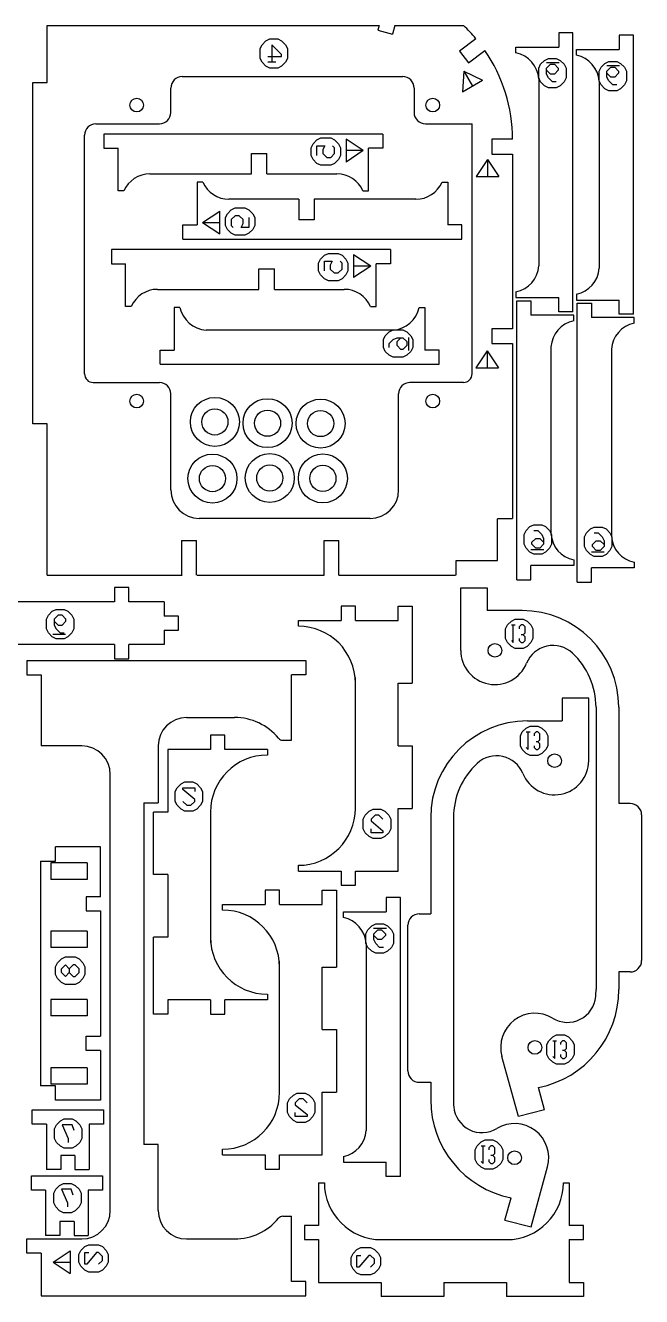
# Model space of a CAD drawing. Units: millimetres on the paper. Extents: x -208 to 66, y -148 to 76.
# Drawn here: x -42.1 to 66.1, y -147.6 to 75.7 of the extents above; entities that cross this region are included whole.
import ezdxf

# ---------------------------------------------------------------- set-up
doc = ezdxf.new("R2010")
doc.units = ezdxf.units.MM
doc.layers.add('1-3_1-3ﾚｲﾔ', color=3, linetype='Continuous', lineweight=25)
doc.layers.add('1-D', color=5, linetype='Continuous', lineweight=25)

msp = doc.modelspace()

# ---------------------------------------------------------------- linework, layer by layer
at = {"layer": '1-3_1-3ﾚｲﾔ'}
for p, q in [((19.805, 74.883), (22.408, 74.168)), ((22.828, 75.696), (22.408, 74.168)), ((22.828, 75.696), (34.851, 75.696)), ((54.084, 74.373), (51.584, 74.373)), ((51.584, 74.373), (51.584, 71.873)), ((54.084, 25.373), (54.084, 74.373)), ((64.703, 73.959), (62.203, 73.959)), ((62.203, 73.959), (62.203, 71.459)), ((64.703, 24.959), (64.703, 73.959)), ((37.047, 73.363), (34.181, 71.178)), ((44.084, 70.873), (44.084, 71.873)), ((44.084, 71.873), (51.584, 71.873)), ((54.703, 70.459), (54.703, 71.459)), ((54.703, 71.459), (62.203, 71.459)), ((34.181, 71.178), (35.757, 69.11)), ((35.757, 69.11), (38.619, 71.293)), ((-14.535, 66.696), (24.186, 66.696)), ((48.084, 66.291), (48.084, 33.456)), ((58.703, 65.877), (58.703, 33.042)), ((-16.535, 60.418), (-16.535, 64.696)), ((26.186, 64.696), (26.186, 60.418)), ((-29.689, 58.418), (-18.535, 58.418)), ((28.186, 58.418), (36.361, 58.418)), ((36.361, 14.474), (36.361, 58.418)), ((-31.689, 14.474), (-31.689, 56.418)), ((20.708, 56.615), (-28.292, 56.615)), ((-28.292, 56.615), (-28.292, 54.115)), ((20.708, 56.615), (20.708, 54.115)), ((-28.292, 54.115), (-25.792, 54.115)), ((-25.792, 46.615), (-25.792, 54.115)), ((20.708, 54.115), (18.208, 54.115)), ((18.208, 46.615), (18.208, 54.115)), ((39.865, 55.696), (39.865, 53.096)), ((43.465, 55.696), (39.865, 55.696)), ((-2.363, 53.215), (0.337, 53.215)), ((0.337, 49.615), (0.337, 53.215)), ((39.865, 53.096), (43.465, 53.096)), ((43.465, 53.096), (43.465, 22.396)), ((0.337, 49.615), (12.625, 49.615)), ((-10.906, 48.159), (-11.906, 48.159)), ((-11.906, 48.159), (-11.906, 40.659)), ((31.094, 48.159), (32.094, 48.159)), ((32.094, 48.159), (32.094, 40.659)), ((-24.792, 46.615), (-25.792, 46.615)), ((5.965, 45.159), (-6.323, 45.159)), ((5.965, 45.159), (5.965, 41.559)), ((17.208, 46.615), (18.208, 46.615)), ((-14.406, 38.159), (-14.406, 40.659)), ((-14.406, 40.659), (-11.906, 40.659)), ((8.665, 41.559), (5.965, 41.559)), ((34.594, 40.659), (32.094, 40.659)), ((34.594, 38.159), (34.594, 40.659)), ((-14.406, 38.159), (34.594, 38.159)), ((22.016, 36.335), (-26.984, 36.335)), ((-26.984, 36.335), (-26.984, 33.835)), ((22.016, 36.335), (22.016, 33.835)), ((-26.984, 33.835), (-24.484, 33.835)), ((-24.484, 26.335), (-24.484, 33.835)), ((22.016, 33.835), (19.516, 33.835)), ((19.516, 26.335), (19.516, 33.835)), ((-1.055, 32.935), (1.645, 32.935)), ((1.645, 29.335), (1.645, 32.935)), ((1.645, 29.335), (13.933, 29.335)), ((44.084, 28.873), (44.084, 27.873)), ((44.084, 27.873), (51.584, 27.873)), ((44.218, -21.701), (44.218, 27.299)), ((44.218, 27.299), (46.718, 27.299)), ((46.718, 27.299), (46.718, 24.799)), ((51.584, 25.373), (51.584, 27.873)), ((54.703, 28.459), (54.703, 27.459)), ((54.703, 27.459), (62.203, 27.459)), ((54.836, -22.115), (54.836, 26.885)), ((54.836, 26.885), (57.336, 26.885)), ((57.336, 26.885), (57.336, 24.385)), ((62.203, 24.959), (62.203, 27.459)), ((-23.484, 26.335), (-24.484, 26.335)), ((-14.927, 26.172), (-15.927, 26.172)), ((-15.927, 26.172), (-15.927, 18.672)), ((18.516, 26.335), (19.516, 26.335)), ((27.073, 26.172), (28.073, 26.172)), ((28.073, 26.172), (28.073, 18.672)), ((54.218, 24.799), (46.718, 24.799)), ((54.084, 25.373), (51.584, 25.373)), ((54.218, 23.799), (54.218, 24.799)), ((64.703, 24.959), (62.203, 24.959)), ((39.865, 22.396), (39.865, 19.796)), ((43.465, 22.396), (39.865, 22.396)), ((64.836, 24.385), (57.336, 24.385)), ((64.836, 23.385), (64.836, 24.385)), ((22.491, 22.172), (-10.344, 22.172)), ((-18.427, 16.172), (-18.427, 18.672)), ((-18.427, 18.672), (-15.927, 18.672)), ((30.573, 18.672), (28.073, 18.672)), ((30.573, 16.172), (30.573, 18.672)), ((50.218, 19.217), (50.218, -13.618)), ((60.836, 18.803), (60.836, -14.032)), ((-18.427, 16.172), (30.573, 16.172)), ((-30.189, 12.974), (-18.535, 12.974)), ((34.861, 12.974), (25.465, 12.974)), ((-16.535, -5.904), (-16.535, 10.974)), ((23.465, -5.904), (23.465, 10.974)), ((-38.285, -20.904), (-38.285, 5.696)), ((18.465, -10.904), (-11.535, -10.904)), ((43.465, -11.004), (40.865, -11.004)), ((-14.635, -14.804), (-14.635, -20.904)), ((-14.635, -14.804), (-12.035, -14.804)), ((-12.035, -20.904), (-12.035, -14.804)), ((12.965, -20.904), (12.965, -14.804)), ((33.565, -20.904), (33.565, -18.304)), ((46.718, -21.701), (46.718, -19.201)), ((54.218, -19.201), (46.718, -19.201)), ((54.218, -18.201), (54.218, -19.201)), ((57.336, -22.115), (57.336, -19.615)), ((64.836, -19.615), (57.336, -19.615)), ((64.836, -18.615), (64.836, -19.615)), ((-38.285, -20.904), (-14.535, -20.904)), ((-11.935, -20.904), (10.365, -20.904)), ((12.965, -20.904), (33.465, -20.904)), ((44.218, -21.701), (46.718, -21.701)), ((54.836, -22.115), (57.336, -22.115)), ((-23.94, -25.552), (-23.94, -23.052)), ((-26.44, -25.552), (-48.44, -25.552)), ((-17.69, -25.552), (-23.94, -25.552)), ((-17.69, -25.552), (-17.69, -28.052)), ((23.373, -26.348), (25.873, -26.348)), ((23.373, -28.848), (23.373, -26.348)), ((25.873, -26.348), (25.873, -39.848)), ((5.873, -29.848), (5.873, -28.848)), ((5.873, -28.848), (13.373, -28.848)), ((15.873, -28.848), (23.373, -28.848)), ((45.139, -27.087), (39.039, -27.087)), ((-17.69, -30.552), (-17.69, -33.052)), ((-26.44, -33.052), (-48.44, -33.052)), ((-17.69, -33.052), (-23.94, -33.052)), ((-41.838, -35.885), (7.162, -35.885)), ((-41.838, -35.885), (-41.838, -38.385)), ((4.662, -49.885), (4.662, -38.385)), ((15.873, -61.848), (15.873, -38.848)), ((23.373, -39.848), (25.873, -39.848)), ((23.373, -50.848), (23.373, -39.848)), ((58.139, -44.087), (58.139, -93.687)), ((62.139, -44.087), (62.139, -60.987)), ((-13.767, -45.885), (-5.338, -45.885)), ((46.103, -46.466), (52.203, -46.466)), ((-9.572, -48.984), (-9.572, -51.484)), ((-32.167, -50.885), (-39.338, -50.885)), ((-18.767, -50.885), (-18.767, -60.885)), ((3.148, -49.885), (4.662, -49.885)), ((23.373, -50.848), (25.873, -50.848)), ((25.873, -50.848), (25.873, -61.848)), ((-9.572, -51.484), (-17.072, -51.484)), ((-17.072, -51.484), (-17.072, -62.484)), ((0.428, -51.484), (-7.072, -51.484)), ((0.428, -51.484), (0.428, -52.484)), ((-27.167, -132.485), (-27.167, -55.885)), ((-21.267, -60.885), (-21.267, -120.885)), ((-21.267, -60.885), (-18.767, -60.885)), ((-17.072, -62.484), (-19.572, -62.484)), ((-19.572, -73.484), (-19.572, -62.484)), ((-9.572, -62.484), (-9.572, -85.484)), ((23.373, -61.848), (25.873, -61.848)), ((23.373, -72.848), (23.373, -61.848)), ((64.139, -60.987), (62.139, -60.987)), ((29.103, -63.466), (29.103, -80.366)), ((33.103, -63.466), (33.103, -113.066)), ((66.139, -62.987), (66.139, -88.587)), ((-28.916, -68.611), (-36.816, -68.611)), ((-28.916, -77.361), (-28.916, -68.611)), ((-39.416, -71.111), (-39.416, -110.611)), ((-37.616, -71.411), (-37.616, -74.311)), ((-31.216, -71.411), (-37.616, -71.411)), ((-31.216, -71.411), (-31.216, -74.311)), ((-17.072, -73.484), (-19.572, -73.484)), ((-17.072, -73.484), (-17.072, -84.484)), ((5.873, -72.848), (5.873, -71.848)), ((5.873, -72.848), (13.373, -72.848)), ((15.873, -75.348), (15.873, -72.848)), ((15.873, -72.848), (23.373, -72.848)), ((-31.216, -74.311), (-37.616, -74.311)), ((-31.416, -77.361), (-31.416, -79.861)), ((-28.916, -77.361), (-31.416, -77.361)), ((10.056, -76.209), (12.556, -76.209)), ((10.056, -78.709), (10.056, -76.209)), ((12.556, -76.209), (12.556, -89.709)), ((23.779, -77.511), (21.279, -77.511)), ((21.279, -77.511), (21.279, -80.011)), ((23.779, -126.511), (23.779, -77.511)), ((-31.416, -79.861), (-28.916, -79.861)), ((-28.916, -79.861), (-28.916, -101.861)), ((-7.444, -79.709), (-7.444, -78.709)), ((-7.444, -78.709), (0.056, -78.709)), ((2.556, -78.709), (10.056, -78.709)), ((13.779, -81.011), (13.779, -80.011)), ((13.779, -80.011), (21.279, -80.011)), ((27.103, -80.366), (29.103, -80.366)), ((25.103, -107.966), (25.103, -82.366)), ((-31.216, -83.411), (-31.216, -86.311)), ((-17.072, -84.484), (-19.572, -84.484)), ((-19.572, -97.984), (-19.572, -84.484)), ((-31.216, -86.311), (-37.616, -86.311)), ((17.779, -85.594), (17.779, -118.429)), ((2.556, -111.709), (2.556, -88.709)), ((10.056, -89.709), (12.556, -89.709)), ((10.056, -100.709), (10.056, -89.709)), ((-31.216, -95.411), (-31.216, -98.311)), ((-9.572, -95.484), (-17.072, -95.484)), ((-17.072, -95.484), (-17.072, -97.984)), ((0.428, -95.484), (-7.072, -95.484)), ((0.428, -94.484), (0.428, -95.484)), ((-17.072, -97.984), (-19.572, -97.984)), ((-31.216, -98.311), (-37.616, -98.311)), ((-31.416, -104.361), (-31.416, -101.861)), ((-31.416, -101.861), (-28.916, -101.861)), ((10.056, -100.709), (12.556, -100.709)), ((12.556, -100.709), (12.556, -111.709)), ((-28.916, -104.361), (-31.416, -104.361)), ((-28.916, -104.361), (-28.916, -113.111)), ((-31.216, -107.411), (-31.216, -110.311)), ((-36.816, -110.611), (-39.416, -110.611)), ((-31.216, -110.311), (-37.616, -110.311)), ((-36.816, -113.111), (-36.816, -110.611)), ((49.094, -114.775), (48.025, -110.877)), ((-28.916, -113.111), (-36.816, -113.111)), ((10.056, -111.709), (12.556, -111.709)), ((10.056, -122.709), (10.056, -111.709)), ((-38.376, -117.304), (-38.376, -125.304)), ((-18.767, -120.885), (-21.267, -120.885)), ((-18.767, -132.485), (-18.767, -120.885)), ((-7.444, -122.709), (-7.444, -121.709)), ((-7.444, -122.709), (0.056, -122.709)), ((2.556, -125.209), (2.556, -122.709)), ((2.556, -122.709), (10.056, -122.709)), ((13.779, -123.011), (13.779, -124.011)), ((13.779, -124.011), (21.279, -124.011)), ((21.279, -126.511), (21.279, -124.011)), ((23.779, -126.511), (21.279, -126.511)), ((-38.528, -128.9), (-38.528, -136.9)), ((9.425, -127.605), (10.425, -127.605)), ((9.425, -127.605), (9.425, -135.105)), ((52.425, -127.605), (53.425, -127.605)), ((53.425, -127.605), (53.425, -135.105)), ((42.148, -134.155), (43.217, -130.257)), ((3.148, -133.485), (4.662, -133.485)), ((4.662, -144.985), (4.662, -133.485)), ((-41.838, -137.485), (-32.167, -137.485)), ((-41.838, -139.985), (-41.838, -137.485)), ((-13.767, -137.485), (-5.338, -137.485)), ((6.925, -137.605), (9.425, -137.605)), ((9.425, -137.605), (9.425, -145.105)), ((20.425, -137.605), (43.425, -137.605)), ((53.425, -137.605), (53.425, -145.105)), ((-39.338, -139.985), (-41.838, -139.985)), ((-39.338, -139.985), (-39.338, -147.485)), ((7.162, -144.985), (4.662, -144.985)), ((9.425, -145.105), (20.425, -145.105)), ((20.425, -145.105), (20.425, -147.605)), ((31.425, -145.105), (31.425, -147.605)), ((31.425, -145.105), (42.425, -145.105)), ((42.425, -145.105), (42.425, -147.605)), ((53.425, -145.105), (55.925, -145.105)), ((55.925, -145.105), (55.925, -147.605)), ((31.425, -147.605), (20.425, -147.605)), ((55.925, -147.605), (42.425, -147.605))]:
    msp.add_line(p, q, dxfattribs=at)
for points in [[(-38.285, 5.696), (-40.785, 5.696), (-40.785, 65.696), (-38.285, 65.696), (-38.285, 75.696)], [(-38.285, 75.696), (20.028, 75.696), (19.805, 74.883)], [(-20.21, 49.615), (-2.363, 49.615), (-2.363, 53.215)], [(26.512, 45.159), (8.665, 45.159), (8.665, 41.559)], [(-18.901, 29.335), (-1.055, 29.335), (-1.055, 32.935)], [(39.865, 19.796), (43.465, 19.796), (43.465, -10.904)], [(33.565, -18.304), (40.865, -18.304), (40.865, -11.004)], [(10.365, -20.904), (10.365, -14.804), (12.965, -14.804)], [(-23.94, -23.052), (-26.44, -23.052), (-26.44, -25.552)], [(34.389, -34.087), (34.389, -23.087), (39.039, -23.087), (39.039, -27.087)], [(15.873, -28.848), (15.873, -26.348), (13.373, -26.348), (13.373, -28.848)], [(-17.69, -30.552), (-15.19, -30.552), (-15.19, -28.052), (-17.69, -28.052)], [(-26.44, -33.052), (-26.44, -35.552), (-23.94, -35.552), (-23.94, -33.052)], [(7.162, -35.885), (7.162, -38.385), (4.662, -38.385)], [(-41.838, -38.385), (-39.338, -38.385), (-39.338, -50.885)], [(56.853, -53.466), (56.853, -42.466), (52.203, -42.466), (52.203, -46.466)], [(-7.072, -51.484), (-7.072, -48.984), (-9.572, -48.984)], [(-39.416, -71.111), (-36.816, -71.111), (-36.816, -68.611)], [(13.373, -72.848), (13.373, -75.348), (15.873, -75.348)], [(2.556, -78.709), (2.556, -76.209), (0.056, -76.209), (0.056, -78.709)], [(-31.216, -83.411), (-37.616, -83.411), (-37.616, -86.311)], [(64.139, -90.587), (62.139, -90.587), (62.139, -93.687)], [(-31.216, -95.411), (-37.616, -95.411), (-37.616, -98.311)], [(-9.572, -95.484), (-9.572, -97.984), (-7.072, -97.984), (-7.072, -95.484)], [(49.094, -114.775), (44.504, -115.958), (41.613, -105.425)], [(-31.216, -107.411), (-37.616, -107.411), (-37.616, -110.311)], [(27.103, -109.966), (29.103, -109.966), (29.103, -113.066)], [(-40.876, -114.804), (-28.376, -114.804), (-28.376, -117.304), (-30.876, -117.304), (-30.876, -125.304)], [(-38.376, -117.304), (-40.876, -117.304), (-40.876, -114.804)], [(-33.376, -122.804), (-35.876, -122.804), (-35.876, -125.304), (-38.376, -125.304)], [(-33.376, -122.804), (-33.376, -125.304), (-30.876, -125.304)], [(0.056, -122.709), (0.056, -125.209), (2.556, -125.209)], [(42.148, -134.155), (46.738, -135.338), (49.629, -124.805)], [(-41.028, -126.4), (-28.528, -126.4), (-28.528, -128.9), (-31.028, -128.9), (-31.028, -136.9)], [(-38.528, -128.9), (-41.028, -128.9), (-41.028, -126.4)], [(-33.528, -134.4), (-36.028, -134.4), (-36.028, -136.9), (-38.528, -136.9)], [(-33.528, -134.4), (-33.528, -136.9), (-31.028, -136.9)], [(9.425, -135.105), (6.925, -135.105), (6.925, -137.605)], [(53.425, -137.605), (55.925, -137.605), (55.925, -135.105), (53.425, -135.105)], [(-39.338, -147.485), (7.162, -147.485), (7.162, -144.985)]]:
    msp.add_lwpolyline(points, dxfattribs=at)
for centre, radius in [((-22.535, 61.696), 1.2), ((29.465, 61.696), 1.2), ((-22.535, 9.696), 1.2), ((-8.801, 6.042), 4.3), ((0.446, 5.823), 4.3), ((9.768, 5.757), 4.3), ((29.465, 9.696), 1.2), ((-8.801, 6.042), 2.3), ((0.446, 5.823), 2.3), ((9.768, 5.757), 2.3), ((-9.224, -3.912), 4.3), ((0.845, -3.807), 4.3), ((10.167, -3.873), 4.3), ((-9.224, -3.912), 2.3), ((0.845, -3.807), 2.3), ((10.167, -3.873), 2.3), ((40.389, -34.087), 1.2), ((50.853, -53.466), 1.2), ((47.399, -103.837), 1.2), ((43.843, -123.217), 1.2)]:
    msp.add_circle(centre, radius, dxfattribs=at)
for centre, radius, start, end in [((15.939, 55.696), 27.526, 39.92951, 46.60103), ((15.939, 55.696), 27.526, 0, 34.51554), ((43.084, 65.974), 5, 3.62089, 78.46304), ((53.703, 65.56), 5, 3.62089, 78.46304), ((-14.535, 64.696), 2, 90, 180), ((24.186, 64.696), 2, 0, 90), ((-18.535, 60.418), 2, 270, 0), ((28.186, 60.418), 2, 180, 270), ((-29.689, 56.418), 2, 90, 180), ((-20.21, 44.615), 5, 90, 156.42182), ((12.625, 44.615), 5, 23.57818, 90), ((-6.323, 50.159), 5, 203.57818, 270), ((26.512, 50.159), 5, 270, 336.42182), ((43.084, 33.772), 5, 281.53696, 356.37911), ((53.703, 33.358), 5, 281.53696, 356.37911), ((-18.901, 24.335), 5, 90, 156.42182), ((13.933, 24.335), 5, 23.57818, 90), ((-10.028, 27.172), 5, 191.53696, 266.37911), ((22.174, 27.172), 5, 273.62089, 348.46304), ((55.218, 18.9), 5, 101.53696, 176.37911), ((65.836, 18.486), 5, 101.53696, 176.37911), ((-30.189, 14.474), 1.5, 180, 270), ((34.861, 14.474), 1.5, 270, 0), ((-18.535, 10.974), 2, 0, 90), ((25.465, 10.974), 2, 90, 180), ((-11.535, -5.904), 5, 180, 270), ((18.465, -5.904), 5, 270, 0), ((55.218, -13.302), 5, 183.62089, 258.46304), ((65.836, -13.716), 5, 183.62089, 258.46304), ((45.139, -44.087), 17, 0, 90), ((5.873, -39.848), 10, 0, 90), ((50.582, -38.223), 5, 47.13148, 157.91013), ((40.389, -34.087), 6, 180, 337.91013), ((45.139, -44.087), 13, 0, 47.13148), ((-13.767, -50.885), 5, 90, 180), ((-5.338, -55.885), 10, 39.5212, 90), ((46.103, -63.466), 17, 90, 180), ((-32.167, -55.885), 5, 0, 90), ((3.148, -48.885), 1, 219.5212, 270), ((0.428, -62.484), 10, 90, 180), ((40.66, -57.603), 5, 22.08987, 132.86852), ((50.853, -53.466), 6, 202.08987, 0), ((46.103, -63.466), 13, 132.86852, 180), ((5.873, -61.848), 10, 270, 0), ((64.139, -62.987), 2, 0, 90), ((-7.444, -89.709), 10, 0, 90), ((27.103, -82.366), 2, 90, 180), ((12.779, -85.91), 5, 3.62089, 78.46304), ((0.428, -84.484), 10, 180, 270), ((64.139, -88.587), 2, 270, 0), ((44.613, -93.687), 17.526, 281.22382, 0), ((44.613, -93.687), 13.526, 354.97273, 0), ((53.106, -94.434), 5, 238.74463, 354.97273), ((47.399, -103.837), 6, 58.74463, 195.34657), ((27.103, -107.966), 2, 180, 270), ((-7.444, -111.709), 10, 270, 0), ((46.629, -113.066), 17.526, 180, 258.77618), ((46.629, -113.066), 13.526, 180, 185.02727), ((38.135, -113.814), 5, 185.02727, 301.25537), ((43.843, -123.217), 6, 344.65343, 121.25537), ((12.779, -118.112), 5, 281.53696, 356.37911), ((20.425, -127.605), 10, 180, 270), ((42.425, -127.605), 10, 270, 0), ((-32.167, -132.485), 5, 270, 0), ((-13.767, -132.485), 5, 180, 270), ((-5.338, -127.485), 10, 270, 320.4788), ((3.148, -134.485), 1, 90, 140.4788)]:
    msp.add_arc(centre, radius, start, end, dxfattribs=at)
at = {"layer": '1-D'}
for p, q in [((48.416, 68.873), (49.103, 69.561)), ((49.103, 69.561), (49.791, 69.905)), ((49.791, 69.905), (51.166, 69.905)), ((51.166, 69.905), (51.853, 69.561)), ((51.853, 69.561), (52.541, 68.873)), ((59.703, 69.028), (60.39, 69.372)), ((60.39, 69.372), (61.765, 69.372)), ((61.765, 69.372), (62.453, 69.028)), ((1.884, 69.22), (0.509, 69.22)), ((34.946, 67.649), (34.714, 64.051)), ((34.946, 67.649), (38.179, 66.051)), ((34.946, 67.649), (36.446, 65.051)), ((48.072, 68.186), (48.416, 68.873)), ((48.072, 66.467), (48.072, 68.186)), ((49.414, 69.178), (51.671, 69.178)), ((49.447, 68.186), (50.135, 68.873)), ((49.447, 67.155), (49.447, 68.186)), ((50.135, 67.155), (49.447, 67.842)), ((49.791, 66.467), (49.447, 67.155)), ((50.135, 68.873), (50.822, 68.873)), ((50.822, 67.155), (50.135, 67.155)), ((50.822, 68.873), (51.51, 68.186)), ((51.51, 67.842), (50.822, 67.155)), ((51.51, 68.186), (51.51, 67.842)), ((52.541, 68.873), (52.885, 68.186)), ((52.885, 68.186), (52.885, 66.467)), ((58.672, 67.653), (59.015, 68.341)), ((58.672, 65.934), (58.672, 67.653)), ((59.015, 68.341), (59.703, 69.028)), ((60.014, 68.645), (62.271, 68.645)), ((60.047, 67.653), (60.734, 68.341)), ((60.047, 66.622), (60.047, 67.653)), ((60.734, 66.622), (60.047, 67.309)), ((60.734, 68.341), (61.422, 68.341)), ((61.422, 68.341), (62.109, 67.653)), ((62.109, 67.309), (61.422, 66.622)), ((62.109, 67.653), (62.109, 67.309)), ((62.453, 69.028), (63.14, 68.341)), ((63.14, 68.341), (63.484, 67.653)), ((63.484, 67.653), (63.484, 65.934)), ((34.714, 64.051), (38.179, 66.051)), ((48.416, 65.78), (48.072, 66.467)), ((49.103, 65.092), (48.416, 65.78)), ((49.791, 64.748), (49.103, 65.092)), ((50.478, 65.78), (49.791, 66.467)), ((51.166, 65.78), (50.478, 65.78)), ((51.853, 65.092), (51.166, 64.748)), ((52.541, 65.78), (51.853, 65.092)), ((52.885, 66.467), (52.541, 65.78)), ((59.015, 65.247), (58.672, 65.934)), ((59.703, 64.559), (59.015, 65.247)), ((60.39, 65.934), (60.047, 66.622)), ((61.078, 65.247), (60.39, 65.934)), ((61.422, 66.622), (60.734, 66.622)), ((61.765, 65.247), (61.078, 65.247)), ((63.14, 65.247), (62.453, 64.559)), ((63.484, 65.934), (63.14, 65.247)), ((51.166, 64.748), (49.791, 64.748)), ((60.39, 64.216), (59.703, 64.559)), ((61.765, 64.216), (60.39, 64.216)), ((62.453, 64.559), (61.765, 64.216)), ((9.131, 55.593), (9.818, 55.937)), ((9.818, 55.937), (11.537, 55.937)), ((11.537, 55.937), (12.224, 55.593)), ((8.099, 54.218), (8.443, 54.906)), ((8.099, 52.843), (8.099, 54.218)), ((8.443, 54.906), (9.131, 55.593)), ((9.131, 54.562), (10.506, 54.562)), ((9.131, 52.843), (9.131, 54.562)), ((10.506, 54.562), (10.162, 53.875)), ((10.162, 53.875), (10.162, 53.187)), ((12.224, 54.218), (11.881, 54.562)), ((12.224, 55.593), (12.912, 54.906)), ((12.224, 53.187), (12.224, 54.218)), ((12.912, 54.906), (13.256, 54.218)), ((13.256, 54.218), (13.256, 52.843)), ((14.254, 55.697), (14.254, 51.697)), ((17.254, 53.697), (14.254, 55.697)), ((17.254, 53.697), (14.254, 51.697)), ((17.254, 53.697), (14.254, 53.697)), ((8.443, 52.156), (8.099, 52.843)), ((9.131, 51.468), (8.443, 52.156)), ((9.818, 51.125), (9.131, 51.468)), ((10.162, 53.187), (10.849, 52.5)), ((10.849, 52.5), (11.537, 52.5)), ((11.537, 52.5), (12.224, 53.187)), ((12.224, 51.468), (11.537, 51.125)), ((12.912, 52.156), (12.224, 51.468)), ((13.256, 52.843), (12.912, 52.156)), ((39.09, 52.15), (37.09, 49.15)), ((39.09, 52.15), (41.09, 49.15)), ((39.09, 52.15), (39.09, 49.15)), ((11.537, 51.125), (9.818, 51.125)), ((37.09, 49.15), (41.09, 49.15)), ((-10.951, 41.077), (-7.951, 43.077)), ((-7.951, 39.077), (-7.951, 43.077)), ((-6.954, 41.931), (-6.61, 42.618)), ((-6.61, 42.618), (-5.922, 43.306)), ((-5.922, 43.306), (-5.235, 43.649)), ((-5.235, 43.649), (-3.516, 43.649)), ((-3.516, 43.649), (-2.829, 43.306)), ((-2.829, 43.306), (-2.141, 42.618)), ((-2.141, 42.618), (-1.797, 41.931)), ((-10.951, 41.077), (-7.951, 39.077)), ((-10.951, 41.077), (-7.951, 41.077)), ((-6.954, 40.556), (-6.954, 41.931)), ((-6.61, 39.868), (-6.954, 40.556)), ((-5.235, 42.274), (-5.922, 41.587)), ((-5.922, 41.587), (-5.922, 40.556)), ((-5.922, 40.556), (-5.579, 40.212)), ((-4.547, 42.274), (-5.235, 42.274)), ((-3.86, 41.587), (-4.547, 42.274)), ((-4.204, 40.212), (-3.86, 40.899)), ((-2.829, 40.212), (-4.204, 40.212)), ((-3.86, 40.899), (-3.86, 41.587)), ((-2.829, 41.931), (-2.829, 40.212)), ((-1.797, 40.556), (-2.141, 39.868)), ((-1.797, 41.931), (-1.797, 40.556)), ((-5.922, 39.181), (-6.61, 39.868)), ((-5.235, 38.837), (-5.922, 39.181)), ((-3.516, 38.837), (-5.235, 38.837)), ((-2.829, 39.181), (-3.516, 38.837)), ((-2.141, 39.868), (-2.829, 39.181)), ((9.408, 33.939), (9.752, 34.626)), ((9.408, 32.564), (9.408, 33.939)), ((9.752, 34.626), (10.439, 35.314)), ((10.439, 35.314), (11.127, 35.657)), ((10.439, 34.282), (11.814, 34.282)), ((10.439, 32.564), (10.439, 34.282)), ((11.127, 35.657), (12.845, 35.657)), ((11.814, 34.282), (11.47, 33.595)), ((11.47, 33.595), (11.47, 32.907)), ((12.845, 35.657), (13.533, 35.314)), ((13.533, 33.939), (13.189, 34.282)), ((13.533, 35.314), (14.22, 34.626)), ((13.533, 32.907), (13.533, 33.939)), ((14.22, 34.626), (14.564, 33.939)), ((14.564, 33.939), (14.564, 32.564)), ((15.562, 35.418), (15.562, 31.418)), ((18.562, 33.418), (15.562, 35.418)), ((9.752, 31.876), (9.408, 32.564)), ((10.439, 31.189), (9.752, 31.876)), ((11.47, 32.907), (12.158, 32.22)), ((12.158, 32.22), (12.845, 32.22)), ((12.845, 32.22), (13.533, 32.907)), ((14.22, 31.876), (13.533, 31.189)), ((14.564, 32.564), (14.22, 31.876)), ((18.562, 33.418), (15.562, 31.418)), ((18.562, 33.418), (15.562, 33.418)), ((11.127, 30.845), (10.439, 31.189)), ((12.845, 30.845), (11.127, 30.845)), ((13.533, 31.189), (12.845, 30.845)), ((20.789, 20.5), (21.132, 21.187)), ((20.789, 19.125), (20.789, 20.5)), ((21.132, 21.187), (21.82, 21.875)), ((21.82, 21.875), (22.507, 22.218)), ((21.82, 19.812), (22.507, 20.5)), ((22.507, 22.218), (24.226, 22.218)), ((22.507, 20.5), (23.195, 20.843)), ((23.195, 20.156), (23.882, 20.843)), ((23.195, 20.843), (24.226, 20.843)), ((23.195, 19.468), (23.195, 20.156)), ((24.226, 22.218), (24.914, 21.875)), ((24.226, 20.843), (24.914, 20.156)), ((24.914, 21.875), (25.601, 21.187)), ((24.914, 20.156), (24.914, 19.468)), ((25.218, 20.876), (25.218, 18.619)), ((25.601, 21.187), (25.945, 20.5)), ((25.945, 20.5), (25.945, 19.125)), ((21.132, 18.437), (20.789, 19.125)), ((21.82, 17.75), (21.132, 18.437)), ((21.82, 19.125), (21.82, 19.812)), ((23.882, 18.781), (23.195, 19.468)), ((24.226, 18.781), (23.882, 18.781)), ((24.914, 19.468), (24.226, 18.781)), ((25.601, 18.437), (24.914, 17.75)), ((25.945, 19.125), (25.601, 18.437)), ((39.005, 18.56), (37.005, 15.56)), ((39.005, 18.56), (41.005, 15.56)), ((39.005, 18.56), (39.005, 15.56)), ((22.507, 17.406), (21.82, 17.75)), ((24.226, 17.406), (22.507, 17.406)), ((24.914, 17.75), (24.226, 17.406)), ((37.005, 15.56), (41.005, 15.56)), ((45.501, -13.726), (45.845, -13.039)), ((45.845, -13.039), (46.532, -12.351)), ((46.532, -12.351), (47.22, -12.008)), ((47.22, -12.008), (48.595, -12.008)), ((47.22, -13.039), (47.907, -13.039)), ((47.907, -13.039), (48.595, -13.726)), ((48.595, -12.008), (49.282, -12.351)), ((49.282, -12.351), (49.97, -13.039)), ((49.97, -13.039), (50.314, -13.726)), ((56.463, -13.453), (57.151, -12.765)), ((57.151, -12.765), (57.838, -12.421)), ((57.838, -12.421), (59.213, -12.421)), ((59.213, -12.421), (59.901, -12.765)), ((59.901, -12.765), (60.588, -13.453)), ((45.501, -15.445), (45.501, -13.726)), ((45.845, -16.133), (45.501, -15.445)), ((46.876, -15.101), (47.564, -14.414)), ((46.876, -15.445), (46.876, -15.101)), ((47.564, -16.133), (46.876, -15.445)), ((47.564, -14.414), (48.251, -14.414)), ((48.251, -14.414), (48.939, -15.101)), ((48.939, -15.445), (48.251, -16.133)), ((48.595, -13.726), (48.939, -14.414)), ((48.939, -14.414), (48.939, -15.445)), ((50.314, -15.445), (49.97, -16.133)), ((50.314, -13.726), (50.314, -15.445)), ((56.12, -14.14), (56.463, -13.453)), ((56.12, -15.859), (56.12, -14.14)), ((57.495, -15.515), (58.182, -14.828)), ((57.495, -15.859), (57.495, -15.515)), ((57.838, -13.453), (58.526, -13.453)), ((58.182, -14.828), (58.87, -14.828)), ((58.526, -13.453), (59.213, -14.14)), ((58.87, -14.828), (59.557, -15.515)), ((59.213, -14.14), (59.557, -14.828)), ((59.557, -14.828), (59.557, -15.859)), ((60.588, -13.453), (60.932, -14.14)), ((60.932, -14.14), (60.932, -15.859)), ((46.532, -16.82), (45.845, -16.133)), ((47.22, -17.164), (46.532, -16.82)), ((48.972, -16.437), (46.715, -16.437)), ((48.595, -17.164), (47.22, -17.164)), ((48.251, -16.133), (47.564, -16.133)), ((49.282, -16.82), (48.595, -17.164)), ((49.97, -16.133), (49.282, -16.82)), ((56.463, -16.546), (56.12, -15.859)), ((57.151, -17.234), (56.463, -16.546)), ((57.838, -17.578), (57.151, -17.234)), ((59.59, -16.851), (57.333, -16.851)), ((58.182, -16.546), (57.495, -15.859)), ((59.213, -17.578), (57.838, -17.578)), ((58.87, -16.546), (58.182, -16.546)), ((59.557, -15.859), (58.87, -16.546)), ((59.901, -17.234), (59.213, -17.578)), ((60.588, -16.546), (59.901, -17.234)), ((60.932, -15.859), (60.588, -16.546)), ((42.585, -29.625), (43.273, -28.938)), ((43.273, -28.938), (43.96, -28.594)), ((43.96, -28.594), (45.335, -28.594)), ((45.335, -28.594), (46.023, -28.938)), ((46.023, -28.938), (46.71, -29.625)), ((42.241, -30.313), (42.585, -29.625)), ((42.241, -32.031), (42.241, -30.313)), ((43.273, -29.625), (43.96, -29.625)), ((43.616, -32.719), (43.616, -29.625)), ((44.991, -29.625), (44.648, -29.969)), ((44.648, -29.969), (44.648, -30.313)), ((45.335, -29.625), (44.991, -29.625)), ((45.679, -29.969), (45.335, -29.625)), ((45.335, -31.344), (45.679, -31)), ((45.679, -31), (45.679, -29.969)), ((46.71, -29.625), (47.054, -30.313)), ((47.054, -30.313), (47.054, -32.031)), ((-35.023, -31.318), (-37.275, -31.318)), ((42.585, -32.719), (42.241, -32.031)), ((43.273, -33.406), (42.585, -32.719)), ((43.273, -32.375), (43.616, -32.719)), ((43.96, -33.75), (43.273, -33.406)), ((44.648, -32.031), (44.648, -32.375)), ((44.648, -32.375), (44.991, -32.719)), ((45.335, -31.344), (44.991, -31.344)), ((44.991, -32.719), (45.335, -32.719)), ((45.679, -31.688), (45.335, -31.344)), ((45.335, -32.719), (45.679, -32.375)), ((46.023, -33.406), (45.335, -33.75)), ((45.679, -32.375), (45.679, -31.688)), ((46.71, -32.719), (46.023, -33.406)), ((47.054, -32.031), (46.71, -32.719)), ((45.335, -33.75), (43.96, -33.75)), ((44.852, -49.113), (45.196, -48.425)), ((44.852, -50.832), (44.852, -49.113)), ((45.196, -48.425), (45.884, -47.738)), ((45.884, -47.738), (46.571, -47.394)), ((45.884, -48.425), (46.571, -48.425)), ((46.227, -51.519), (46.227, -48.425)), ((46.571, -47.394), (47.946, -47.394)), ((47.602, -48.425), (47.259, -48.769)), ((47.259, -48.769), (47.259, -49.113)), ((47.946, -48.425), (47.602, -48.425)), ((47.946, -47.394), (48.634, -47.738)), ((48.29, -48.769), (47.946, -48.425)), ((48.29, -49.8), (48.29, -48.769)), ((48.634, -47.738), (49.321, -48.425)), ((49.321, -48.425), (49.665, -49.113)), ((49.665, -49.113), (49.665, -50.832)), ((45.196, -51.519), (44.852, -50.832)), ((45.884, -51.175), (46.227, -51.519)), ((47.259, -50.832), (47.259, -51.175)), ((47.259, -51.175), (47.602, -51.519)), ((47.946, -50.144), (47.602, -50.144)), ((47.946, -50.144), (48.29, -49.8)), ((48.29, -50.488), (47.946, -50.144)), ((47.946, -51.519), (48.29, -51.175)), ((48.29, -51.175), (48.29, -50.488)), ((49.665, -50.832), (49.321, -51.519)), ((45.884, -52.207), (45.196, -51.519)), ((46.571, -52.55), (45.884, -52.207)), ((47.946, -52.55), (46.571, -52.55)), ((47.602, -51.519), (47.946, -51.519)), ((48.634, -52.207), (47.946, -52.55)), ((49.321, -51.519), (48.634, -52.207)), ((18.076, -83.171), (18.764, -82.483)), ((18.764, -82.483), (19.451, -82.14)), ((19.451, -82.14), (20.826, -82.14)), ((20.826, -82.14), (21.514, -82.483)), ((21.514, -82.483), (22.201, -83.171)), ((17.733, -83.858), (18.076, -83.171)), ((17.733, -85.577), (17.733, -83.858)), ((19.075, -82.866), (21.332, -82.866)), ((19.108, -83.858), (19.795, -83.171)), ((19.108, -84.89), (19.108, -83.858)), ((19.795, -84.89), (19.108, -84.202)), ((19.795, -83.171), (20.483, -83.171)), ((20.483, -83.171), (21.17, -83.858)), ((21.17, -84.202), (20.483, -84.89)), ((21.17, -83.858), (21.17, -84.202)), ((22.201, -83.171), (22.545, -83.858)), ((22.545, -83.858), (22.545, -85.577)), ((18.076, -86.265), (17.733, -85.577)), ((18.764, -86.952), (18.076, -86.265)), ((19.451, -87.296), (18.764, -86.952)), ((19.451, -85.577), (19.108, -84.89)), ((20.139, -86.265), (19.451, -85.577)), ((20.483, -84.89), (19.795, -84.89)), ((20.826, -86.265), (20.139, -86.265)), ((21.514, -86.952), (20.826, -87.296)), ((22.201, -86.265), (21.514, -86.952)), ((22.545, -85.577), (22.201, -86.265)), ((20.826, -87.296), (19.451, -87.296)), ((49.508, -103.351), (49.852, -102.664)), ((49.852, -102.664), (50.539, -101.976)), ((50.539, -101.976), (51.227, -101.632)), ((50.539, -102.664), (51.227, -102.664)), ((50.883, -105.757), (50.883, -102.664)), ((51.227, -101.632), (52.602, -101.632)), ((52.258, -102.664), (51.914, -103.007)), ((52.602, -102.664), (52.258, -102.664)), ((52.602, -101.632), (53.289, -101.976)), ((52.946, -103.007), (52.602, -102.664)), ((53.289, -101.976), (53.977, -102.664)), ((53.977, -102.664), (54.321, -103.351)), ((49.508, -105.07), (49.508, -103.351)), ((51.914, -103.007), (51.914, -103.351)), ((52.602, -104.382), (52.258, -104.382)), ((52.602, -104.382), (52.946, -104.039)), ((52.946, -104.726), (52.602, -104.382)), ((52.946, -104.039), (52.946, -103.007)), ((52.946, -105.414), (52.946, -104.726)), ((54.321, -103.351), (54.321, -105.07)), ((49.852, -105.757), (49.508, -105.07)), ((50.539, -106.445), (49.852, -105.757)), ((50.539, -105.414), (50.883, -105.757)), ((51.227, -106.789), (50.539, -106.445)), ((52.602, -106.789), (51.227, -106.789)), ((51.914, -105.07), (51.914, -105.414)), ((51.914, -105.414), (52.258, -105.757)), ((52.258, -105.757), (52.602, -105.757)), ((52.602, -105.757), (52.946, -105.414)), ((53.289, -106.445), (52.602, -106.789)), ((53.977, -105.757), (53.289, -106.445)), ((54.321, -105.07), (53.977, -105.757)), ((37.277, -121.112), (37.965, -120.425)), ((37.965, -120.425), (38.652, -120.081)), ((38.652, -120.081), (40.027, -120.081)), ((40.027, -120.081), (40.715, -120.425)), ((40.715, -120.425), (41.402, -121.112)), ((36.934, -121.8), (37.277, -121.112)), ((36.934, -123.518), (36.934, -121.8)), ((37.965, -121.112), (38.652, -121.112)), ((38.309, -124.206), (38.309, -121.112)), ((39.684, -121.112), (39.34, -121.456)), ((39.34, -121.456), (39.34, -121.8)), ((40.027, -121.112), (39.684, -121.112)), ((40.371, -121.456), (40.027, -121.112)), ((40.027, -122.831), (40.371, -122.487)), ((40.371, -122.487), (40.371, -121.456)), ((41.402, -121.112), (41.746, -121.8)), ((41.746, -121.8), (41.746, -123.518)), ((37.277, -124.206), (36.934, -123.518)), ((37.965, -124.893), (37.277, -124.206)), ((37.965, -123.862), (38.309, -124.206)), ((38.652, -125.237), (37.965, -124.893)), ((39.34, -123.518), (39.34, -123.862)), ((39.34, -123.862), (39.684, -124.206)), ((40.027, -122.831), (39.684, -122.831)), ((39.684, -124.206), (40.027, -124.206)), ((40.371, -123.175), (40.027, -122.831)), ((40.027, -124.206), (40.371, -123.862)), ((40.715, -124.893), (40.027, -125.237)), ((40.371, -123.862), (40.371, -123.175)), ((41.402, -124.206), (40.715, -124.893)), ((41.746, -123.518), (41.402, -124.206)), ((40.027, -125.237), (38.652, -125.237)), ((-37.205, -141.563), (-34.205, -139.563)), ((-34.205, -139.563), (-34.205, -143.563)), ((-37.205, -141.563), (-34.205, -143.563)), ((-37.205, -141.563), (-34.205, -141.563))]:
    msp.add_line(p, q, dxfattribs=at)
for points in [[(2.227, 73.345), (2.915, 73.002), (3.602, 72.314), (3.946, 71.627), (3.946, 69.908), (3.602, 69.22), (2.915, 68.533), (2.227, 68.189), (0.852, 68.189), (0.165, 68.533), (-0.523, 69.22), (-0.866, 69.908), (-0.866, 71.627), (-0.523, 72.314), (0.165, 73.002), (0.852, 73.345)], [(-35.294, -26.883), (-34.606, -27.227), (-33.919, -27.914), (-33.575, -28.602), (-33.575, -30.32), (-33.919, -31.008), (-34.606, -31.695), (-35.294, -32.039), (-36.669, -32.039), (-37.356, -31.695), (-38.044, -31.008), (-38.387, -30.32), (-38.387, -28.602), (-38.044, -27.914), (-37.356, -27.227), (-36.669, -26.883)], [(-14.06, -62.338), (-14.747, -61.995), (-15.435, -61.307), (-15.778, -60.62), (-15.778, -58.901), (-15.435, -58.213), (-14.747, -57.526), (-14.06, -57.182), (-12.685, -57.182), (-11.997, -57.526), (-11.31, -58.213), (-10.966, -58.901), (-10.966, -60.62), (-11.31, -61.307), (-11.997, -61.995), (-12.685, -62.338)], [(20.36, -61.993), (21.048, -62.337), (21.735, -63.024), (22.079, -63.712), (22.079, -65.431), (21.735, -66.118), (21.048, -66.806), (20.36, -67.149), (18.985, -67.149), (18.298, -66.806), (17.61, -66.118), (17.266, -65.431), (17.266, -63.712), (17.61, -63.024), (18.298, -62.337), (18.985, -61.993)], [(-36.776, -89.67), (-36.432, -88.983), (-35.745, -88.295), (-35.057, -87.951), (-33.339, -87.951), (-32.651, -88.295), (-31.964, -88.983), (-31.62, -89.67), (-31.62, -91.045), (-31.964, -91.733), (-32.651, -92.42), (-33.339, -92.764), (-35.057, -92.764), (-35.745, -92.42), (-36.432, -91.733), (-36.776, -91.045)], [(7.043, -111.855), (7.731, -112.198), (8.418, -112.886), (8.762, -113.573), (8.762, -115.292), (8.418, -115.98), (7.731, -116.667), (7.043, -117.011), (5.668, -117.011), (4.981, -116.667), (4.293, -115.98), (3.949, -115.292), (3.949, -113.573), (4.293, -112.886), (4.981, -112.198), (5.668, -111.855)], [(-33.881, -116.393), (-33.193, -116.737), (-32.506, -117.424), (-32.162, -118.112), (-32.162, -119.831), (-32.506, -120.518), (-33.193, -121.206), (-33.881, -121.549), (-35.256, -121.549), (-35.943, -121.206), (-36.631, -120.518), (-36.975, -119.831), (-36.975, -118.112), (-36.631, -117.424), (-35.943, -116.737), (-35.256, -116.393)], [(-34.013, -127.726), (-33.325, -128.07), (-32.638, -128.758), (-32.294, -129.445), (-32.294, -131.164), (-32.638, -131.851), (-33.325, -132.539), (-34.013, -132.883), (-35.388, -132.883), (-36.075, -132.539), (-36.763, -131.851), (-37.107, -131.164), (-37.107, -129.445), (-36.763, -128.758), (-36.075, -128.07), (-35.388, -127.726)], [(-27.522, -141.586), (-27.866, -142.274), (-28.553, -142.961), (-29.241, -143.305), (-30.96, -143.305), (-31.647, -142.961), (-32.335, -142.274), (-32.678, -141.586), (-32.678, -140.211), (-32.335, -139.524), (-31.647, -138.836), (-30.96, -138.492), (-29.241, -138.492), (-28.553, -138.836), (-27.866, -139.524), (-27.522, -140.211)], [(20.279, -142.093), (19.935, -142.78), (19.248, -143.468), (18.56, -143.812), (16.842, -143.812), (16.154, -143.468), (15.467, -142.78), (15.123, -142.093), (15.123, -140.718), (15.467, -140.03), (16.154, -139.343), (16.842, -138.999), (18.56, -138.999), (19.248, -139.343), (19.935, -140.03), (20.279, -140.718)]]:
    msp.add_lwpolyline(points, close=True, dxfattribs=at)
for points in [[(0.509, 70.252), (2.915, 70.252), (2.915, 70.595), (1.196, 72.314), (1.196, 69.22)], [(-37.012, -28.945), (-36.325, -29.633), (-35.637, -29.633), (-34.95, -28.945), (-34.95, -28.602), (-35.637, -27.914), (-36.325, -27.914), (-37.012, -28.602), (-37.012, -29.633), (-36.669, -30.32), (-35.981, -31.008), (-35.294, -31.008)], [(-14.403, -60.62), (-13.716, -61.307), (-13.028, -61.307), (-12.341, -60.62), (-12.341, -60.276), (-14.403, -58.557), (-14.403, -58.213), (-12.341, -58.213), (-12.341, -58.901)], [(20.704, -63.712), (20.016, -63.024), (19.329, -63.024), (18.641, -63.712), (18.641, -64.056), (20.704, -65.774), (20.704, -66.118), (18.641, -66.118), (18.641, -65.431)], [(-35.745, -90.701), (-35.745, -90.014), (-35.057, -89.326), (-34.37, -90.014), (-34.37, -90.701), (-33.682, -91.389), (-33.339, -91.389), (-32.651, -90.701), (-32.651, -90.014), (-33.339, -89.326), (-33.682, -89.326), (-34.37, -90.014)], [(-34.37, -90.701), (-35.057, -91.389), (-35.745, -90.701)], [(7.387, -113.573), (6.699, -112.886), (6.012, -112.886), (5.324, -113.573), (5.324, -113.917), (7.387, -115.636), (7.387, -115.98), (5.324, -115.98), (5.324, -115.292)], [(-33.537, -118.456), (-33.881, -117.424), (-35.6, -117.424), (-34.568, -119.831), (-34.568, -120.518)], [(-33.669, -129.789), (-34.013, -128.758), (-35.732, -128.758), (-34.7, -131.164), (-34.7, -131.851)], [(-29.241, -141.93), (-28.553, -141.242), (-28.553, -140.555), (-29.241, -139.867), (-29.585, -139.867), (-31.303, -141.93), (-31.647, -141.93), (-31.647, -139.867), (-30.96, -139.867)], [(18.56, -142.437), (19.248, -141.749), (19.248, -141.062), (18.56, -140.374), (18.217, -140.374), (16.498, -142.437), (16.154, -142.437), (16.154, -140.374), (16.842, -140.374)]]:
    msp.add_lwpolyline(points, dxfattribs=at)

doc.saveas('drawing.dxf')
